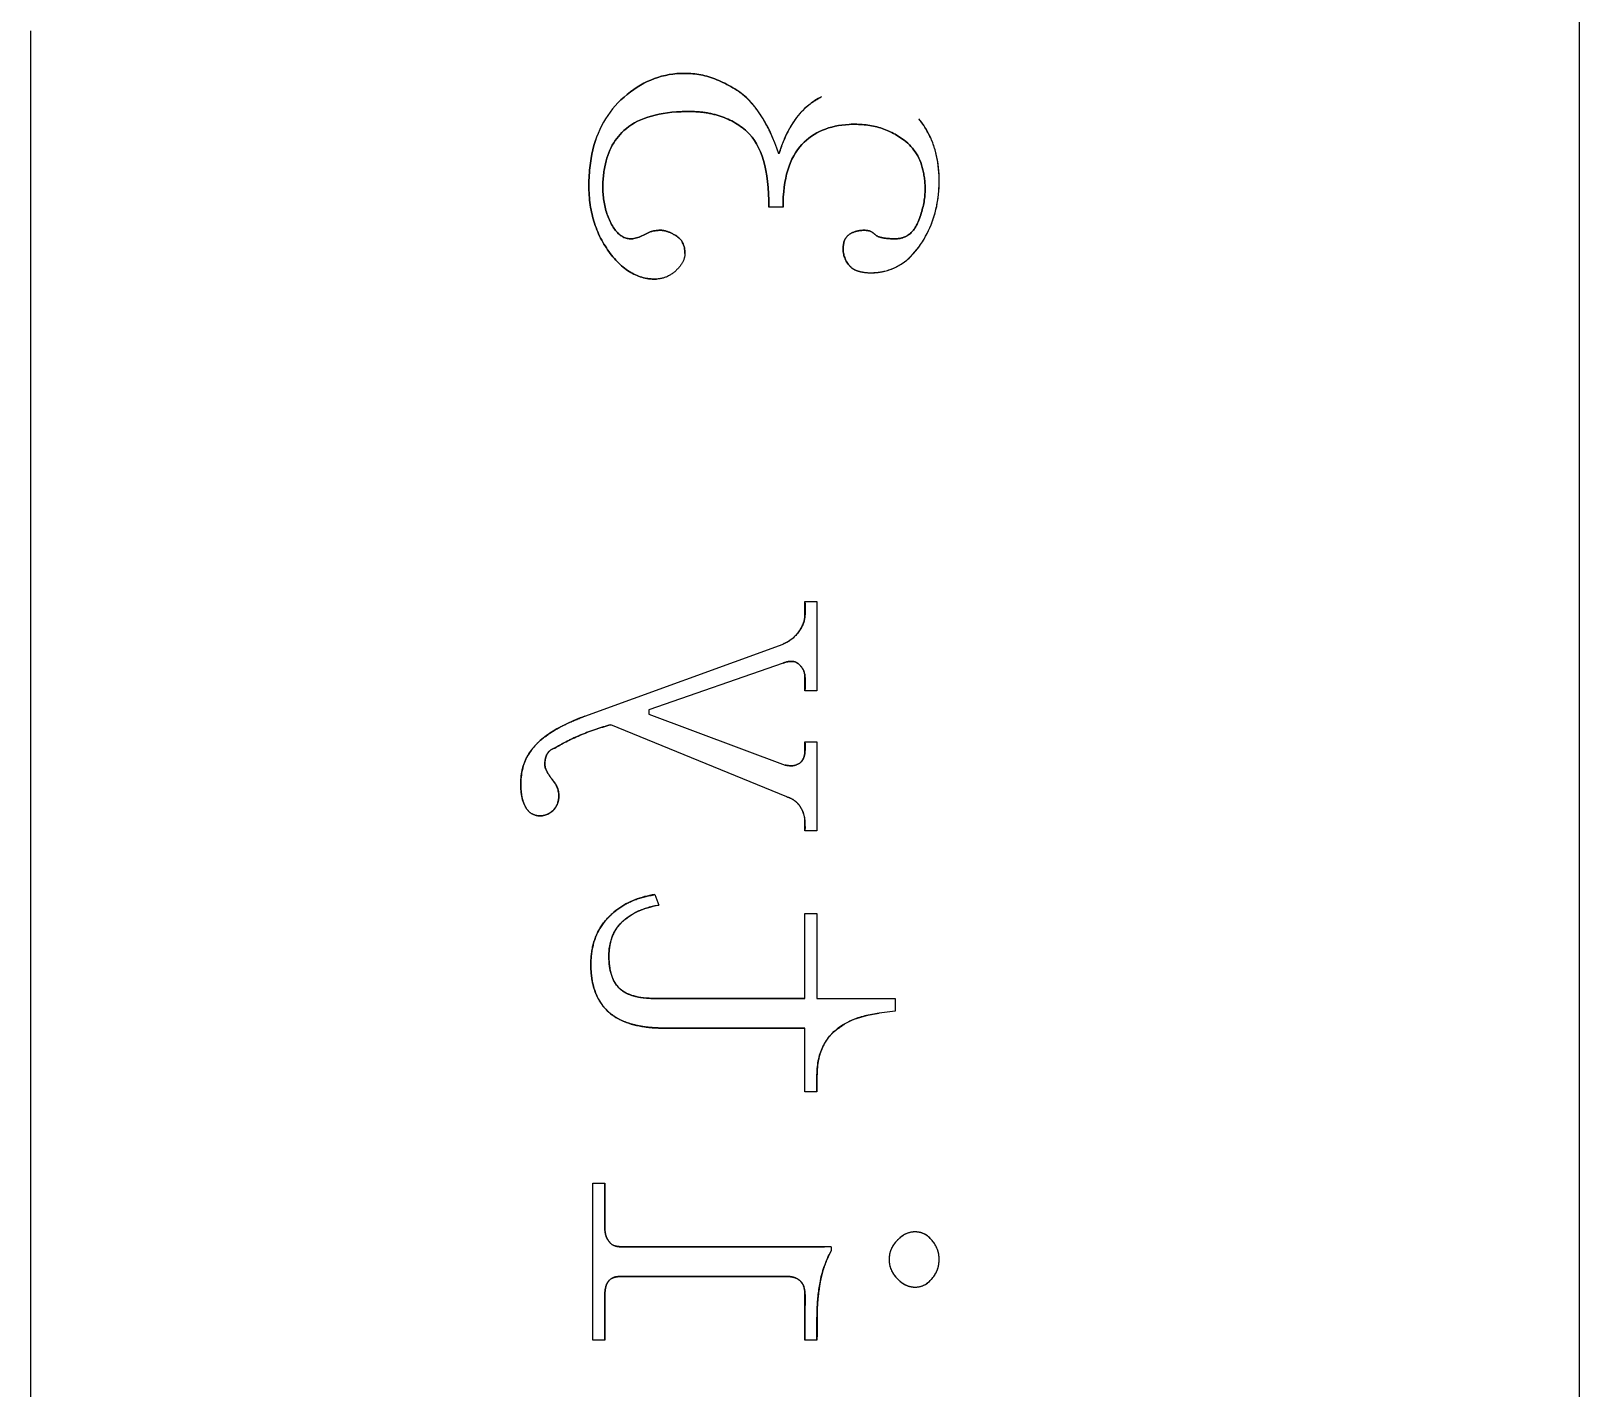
# Model space of a CAD drawing. Extents: x 2 to 295, y 1 to 209.
# Drawn here: x 187.18 to 196.22, y 129.69 to 137.62 of the extents above; entities that cross this region are included whole.
import ezdxf

# ---------------------------------------------------------------- set-up
doc = ezdxf.new("R2010")
doc.units = 0
doc.linetypes.add('SLD-实线', pattern=[0])
doc.linetypes.add('SLD-虚线', pattern=[1.905, 1.27, -0.635])
doc.layers.get('0').update_dxf_attribs({"linetype": 'CONTINUOUS'})

msp = doc.modelspace()

# ---------------------------------------------------------------- linework, layer by layer
at = {"color": 7, "linetype": 'SLD-实线'}
for p, q in [((196.2237, 139.3251), (196.2237, 110.5457)), ((187.1787, 128.8371), (187.1787, 137.6238))]:
    msp.add_line(p, q, dxfattribs=at)
at = {"color": 7, "linetype": 'SLD-虚线'}
for p, q in [((191.5729, 136.5952), (191.4906, 136.5952)), ((191.7012, 134.2894), (191.7713, 134.2894)), ((191.7713, 134.2894), (191.7713, 133.7687)), ((190.415, 133.6199), (191.5729, 134.0412)), ((191.5729, 133.9297), (190.7894, 133.6571)), ((191.7713, 133.7687), (191.7012, 133.7687)), ((190.7894, 133.6571), (190.7894, 133.6321)), ((190.7894, 133.6321), (191.5844, 133.3346)), ((191.5959, 133.1487), (190.5668, 133.57)), ((191.7012, 133.4712), (191.7713, 133.4712)), ((191.7713, 133.4712), (191.7713, 132.9505)), ((191.7713, 132.9505), (191.7012, 132.9505)), ((190.8245, 132.578), (190.8475, 132.5164)), ((191.7012, 131.9708), (191.7012, 132.4664)), ((191.7012, 132.4664), (191.7713, 132.4664)), ((191.7713, 132.4664), (191.7713, 131.9708)), ((191.7713, 131.9708), (192.2275, 131.9708)), ((192.2275, 131.9708), (192.2275, 131.8964)), ((192.2275, 131.8964), (192.1343, 131.8842)), ((191.7012, 131.4251), (191.7012, 131.797)), ((191.7713, 131.4251), (191.7012, 131.4251)), ((190.4616, 130.8922), (190.5317, 130.8922)), ((190.4616, 129.9746), (190.4616, 130.8922)), ((191.8536, 130.5203), (191.8536, 130.4953)), ((190.5317, 129.9746), (190.4616, 129.9746)), ((191.7713, 129.9746), (191.7012, 129.9746))]:
    msp.add_line(p, q, dxfattribs=at)
for points, knots in [([(191.3037, 137.2775), (191.241, 137.318), (191.1783, 137.3462), (191.0531, 137.3774), (190.9897, 137.3796), (190.8099, 137.3563), (190.7028, 137.3002), (190.608, 137.2031)], [0, 0, 0, 0, 0.25, 0.25, 0.5, 0.5, 1, 1, 1, 1]), ([(190.608, 137.2031), (190.7028, 137.3002), (190.8099, 137.3563), (190.9897, 137.3796), (191.0531, 137.3774), (191.1783, 137.3462), (191.241, 137.318), (191.3037, 137.2775)], [0, 0, 0, 0, 0.5, 0.5, 0.75, 0.75, 1, 1, 1, 1]), ([(191.5493, 136.9055), (191.5335, 136.9479), (191.5039, 137.0275), (191.4456, 137.1323), (191.3815, 137.2179), (191.3287, 137.2583), (191.3037, 137.2775)], [0, 0, 0, 0, 0.2988873, 0.561223, 0.7923422, 1, 1, 1, 1]), ([(191.9588, 136.2547), (191.9756, 136.2335), (192.0032, 136.22), (192.0788, 136.2086), (192.1275, 136.2106), (192.2509, 136.2406), (192.3205, 136.2932), (192.4331, 136.4595), (192.4675, 136.5527), (192.4861, 136.7067), (192.4867, 136.7622), (192.4776, 136.8638), (192.4582, 136.9583), (192.418, 137.0388), (192.3675, 137.1123), (192.3355, 137.1462), (192.2388, 137.2315), (192.172, 137.2673), (192.068, 137.2893), (192.032, 137.2906), (191.9629, 137.2872), (191.8642, 137.2736), (191.7803, 137.2344), (191.7308, 137.1967)], [0, 0, 0, 0, 0.0625, 0.0625, 0.125, 0.125, 0.25, 0.25, 0.375, 0.375, 0.4375, 0.4375, 0.5, 0.5625, 0.5625, 0.625, 0.625, 0.75, 0.75, 0.8125, 0.8125, 0.875, 1, 1, 1, 1]), ([(191.9588, 136.2547), (191.9653, 136.2481), (191.9788, 136.2341), (192.0078, 136.2211), (192.0498, 136.2115), (192.1049, 136.2091), (192.189, 136.2212), (192.2915, 136.2699), (192.3835, 136.3758), (192.4509, 136.507), (192.4853, 136.6564), (192.4888, 136.8086), (192.4606, 136.9519), (192.3982, 137.0775), (192.2869, 137.2005), (192.145, 137.2858), (191.999, 137.292), (191.9001, 137.2786), (191.8084, 137.2486), (191.7565, 137.2139), (191.7308, 137.1967)], [0, 0, 0, 0, 0.013894, 0.029338, 0.047315, 0.079221, 0.112292, 0.175768, 0.246234, 0.32136, 0.397861, 0.476766, 0.550979, 0.61739, 0.686729, 0.801847, 0.855225, 0.90564, 0.953169, 1, 1, 1, 1]), ([(190.608, 137.2031), (190.5203, 137.1129), (190.4666, 136.9957), (190.4372, 136.7791), (190.4351, 136.6961), (190.4542, 136.546), (190.475, 136.4769), (190.5392, 136.3506), (190.5839, 136.2919), (190.6756, 136.2116), (190.7248, 136.187), (190.8038, 136.1734), (190.8318, 136.1722), (190.883, 136.1815), (190.9066, 136.1917), (190.9499, 136.2238), (190.9693, 136.2451), (190.9935, 136.2839), (190.9996, 136.3033), (191, 136.3227)], [0, 0, 0, 0, 0.25, 0.25, 0.375, 0.375, 0.5, 0.5, 0.625, 0.625, 0.75, 0.75, 0.8125, 0.8125, 0.875, 0.875, 0.9375, 0.9375, 1, 1, 1, 1]), ([(191, 136.3227), (190.9996, 136.3033), (190.9935, 136.2839), (190.9693, 136.2451), (190.9499, 136.2238), (190.9066, 136.1917), (190.883, 136.1815), (190.8318, 136.1722), (190.8038, 136.1734), (190.7248, 136.187), (190.6756, 136.2116), (190.5839, 136.2919), (190.5392, 136.3506), (190.475, 136.4769), (190.4542, 136.546), (190.4351, 136.6961), (190.4372, 136.7791), (190.4666, 136.9957), (190.5203, 137.1129), (190.608, 137.2031)], [0, 0, 0, 0, 0.0625, 0.0625, 0.125, 0.125, 0.1875, 0.1875, 0.25, 0.25, 0.375, 0.375, 0.5, 0.5, 0.625, 0.625, 0.75, 0.75, 1, 1, 1, 1]), ([(190.643, 137.0415), (190.7173, 137.1091), (190.8287, 137.146), (191.0144, 137.1537), (191.0543, 137.1535), (191.1273, 137.1462), (191.2303, 137.1264), (191.3145, 137.0793), (191.3623, 137.0357)], [0, 0, 0, 0, 0.5, 0.5, 0.625, 0.625, 0.75, 1, 1, 1, 1]), ([(191.3623, 137.0357), (191.3145, 137.0793), (191.2303, 137.1264), (191.1273, 137.1462), (191.0543, 137.1535), (191.0144, 137.1537), (190.8287, 137.146), (190.7173, 137.1091), (190.643, 137.0415)], [0, 0, 0, 0, 0.25, 0.375, 0.375, 0.5, 0.5, 1, 1, 1, 1]), ([(191.7308, 137.1967), (191.7148, 137.1834), (191.6821, 137.1562), (191.6408, 137.1052), (191.6044, 137.0465), (191.573, 136.9793), (191.5574, 136.9308), (191.5493, 136.9055)], [0, 0, 0, 0, 0.178793, 0.364634, 0.561377, 0.772282, 1, 1, 1, 1]), ([(190.5668, 136.5023), (190.5434, 136.5489), (190.5289, 136.5988), (190.5173, 136.7056), (190.5202, 136.7626), (190.5431, 136.909), (190.5814, 136.9857), (190.643, 137.0415)], [0, 0, 0, 0, 0.25, 0.25, 0.5, 0.5, 1, 1, 1, 1]), ([(190.643, 137.0415), (190.5814, 136.9857), (190.5431, 136.909), (190.5202, 136.7626), (190.5173, 136.7056), (190.5289, 136.5988), (190.5434, 136.5489), (190.5668, 136.5023)], [0, 0, 0, 0, 0.5, 0.5, 0.75, 0.75, 1, 1, 1, 1]), ([(191.6836, 136.9613), (191.7516, 137.0328), (191.8432, 137.0715), (192.0173, 137.0809), (192.078, 137.0756), (192.1854, 137.045), (192.2348, 137.0202), (192.2801, 136.9857)], [0, 0, 0, 0, 0.5, 0.5, 0.75, 0.75, 1, 1, 1, 1]), ([(192.2801, 136.9857), (192.2348, 137.0202), (192.1854, 137.045), (192.078, 137.0756), (192.0173, 137.0809), (191.8432, 137.0715), (191.7516, 137.0328), (191.6836, 136.9613)], [0, 0, 0, 0, 0.25, 0.25, 0.5, 0.5, 1, 1, 1, 1]), ([(192.2801, 136.9857), (192.3393, 136.9414), (192.377, 136.8783), (192.4016, 136.7567), (192.4056, 136.711), (192.3975, 136.6139), (192.3843, 136.5628), (192.3623, 136.5086)], [0, 0, 0, 0, 0.5, 0.5, 0.75, 0.75, 1, 1, 1, 1]), ([(192.3623, 136.5086), (192.3843, 136.5628), (192.3975, 136.6139), (192.4056, 136.711), (192.4016, 136.7567), (192.377, 136.8783), (192.3393, 136.9414), (192.2801, 136.9857)], [0, 0, 0, 0, 0.25, 0.25, 0.5, 0.5, 1, 1, 1, 1]), ([(190.7659, 136.4343), (190.7182, 136.4095), (190.6816, 136.4035), (190.6176, 136.4273), (190.5901, 136.4564), (190.5668, 136.5023)], [0, 0, 0, 0, 0.5, 0.5, 1, 1, 1, 1]), ([(190.5668, 136.5023), (190.5901, 136.4564), (190.6176, 136.4273), (190.6816, 136.4035), (190.7182, 136.4095), (190.7659, 136.4343)], [0, 0, 0, 0, 0.5, 0.5, 1, 1, 1, 1]), ([(192.3623, 136.5086), (192.3465, 136.4704), (192.314, 136.4296), (192.2683, 136.4136), (192.235, 136.4085), (192.2161, 136.4091), (192.1681, 136.4115), (192.1439, 136.4159), (192.1114, 136.4302), (192.1051, 136.441), (192.0735, 136.4607), (192.0439, 136.4606), (191.9954, 136.4535), (191.9751, 136.4457), (191.9588, 136.4343)], [0, 0, 0, 0, 0.125, 0.1875, 0.1875, 0.25, 0.25, 0.375, 0.375, 0.5, 0.5, 0.75, 0.75, 1, 1, 1, 1]), ([(191.9588, 136.4343), (191.9751, 136.4457), (191.9954, 136.4535), (192.0439, 136.4606), (192.0735, 136.4607), (192.1051, 136.441), (192.1114, 136.4302), (192.1439, 136.4159), (192.1681, 136.4115), (192.2161, 136.4091), (192.235, 136.4085), (192.2683, 136.4136), (192.314, 136.4296), (192.3465, 136.4704), (192.3623, 136.5086)], [0, 0, 0, 0, 0.25, 0.25, 0.5, 0.5, 0.625, 0.625, 0.75, 0.75, 0.8125, 0.8125, 0.875, 1, 1, 1, 1]), ([(190.9468, 136.4279), (190.923, 136.4421), (190.9019, 136.4514), (190.8654, 136.4606), (190.8503, 136.4595), (190.8076, 136.4553), (190.7845, 136.4471), (190.7659, 136.4343)], [0, 0, 0, 0, 0.25, 0.25, 0.5, 0.5, 1, 1, 1, 1]), ([(190.7659, 136.4343), (190.7845, 136.4471), (190.8076, 136.4553), (190.8503, 136.4595), (190.8654, 136.4606), (190.9019, 136.4514), (190.923, 136.4421), (190.9468, 136.4279)], [0, 0, 0, 0, 0.5, 0.5, 0.75, 0.75, 1, 1, 1, 1]), ([(191.9588, 136.4343), (191.9376, 136.4196), (191.9261, 136.3945), (191.922, 136.3245), (191.9324, 136.2867), (191.9588, 136.2547)], [0, 0, 0, 0, 0.5, 0.5, 1, 1, 1, 1]), ([(191.9588, 136.2547), (191.9324, 136.2867), (191.922, 136.3245), (191.9261, 136.3945), (191.9376, 136.4196), (191.9588, 136.4343)], [0, 0, 0, 0, 0.5, 0.5, 1, 1, 1, 1]), ([(191.7012, 134.2894), (191.7012, 134.2604), (191.7031, 134.2315), (191.6981, 134.1735), (191.6867, 134.1446), (191.6661, 134.1156)], [0, 0, 0, 0, 0.5, 0.5, 1, 1, 1, 1]), ([(191.6661, 134.1156), (191.6748, 134.1296), (191.6916, 134.1563), (191.7015, 134.1956), (191.7007, 134.2397), (191.701, 134.2686), (191.7012, 134.2894)], [0, 0, 0, 0, 0.271585, 0.520528, 0.656434, 1, 1, 1, 1]), ([(191.5729, 134.0412), (191.5913, 134.0504), (191.6278, 134.0684), (191.6534, 134.1), (191.6661, 134.1156)], [0, 0, 0, 0, 0.5055195, 1, 1, 1, 1]), ([(191.6661, 133.9233), (191.6601, 133.9278), (191.6481, 133.9368), (191.6248, 133.9416), (191.5991, 133.9394), (191.5821, 133.9331), (191.5729, 133.9297)], [0, 0, 0, 0, 0.224731, 0.450834, 0.703147, 1, 1, 1, 1]), ([(191.6661, 133.9233), (191.6868, 133.9054), (191.6982, 133.882), (191.7031, 133.8269), (191.7012, 133.7974), (191.7012, 133.7687)], [0, 0, 0, 0, 0.5, 0.5, 1, 1, 1, 1]), ([(191.7012, 133.7687), (191.701, 133.7892), (191.7007, 133.8178), (191.7016, 133.8594), (191.6934, 133.8943), (191.6751, 133.9137), (191.6661, 133.9233)], [0, 0, 0, 0, 0.372859, 0.521819, 0.762138, 1, 1, 1, 1]), ([(190.415, 133.6199), (190.3395, 133.5929), (190.2746, 133.562), (190.1658, 133.4914), (190.121, 133.4526), (190.0602, 133.3585), (190.0436, 133.3038), (190.0396, 133.2098), (190.0416, 133.1785), (190.0513, 133.1268), (190.0592, 133.1048), (190.0701, 133.0865)], [0, 0, 0, 0, 0.25, 0.25, 0.5, 0.5, 0.75, 0.75, 0.875, 0.875, 1, 1, 1, 1]), ([(190.0701, 133.0865), (190.065, 133.0965), (190.0543, 133.1175), (190.0453, 133.1542), (190.0404, 133.1959), (190.0399, 133.2549), (190.0508, 133.3283), (190.0863, 133.4067), (190.1449, 133.4733), (190.22, 133.5292), (190.3118, 133.5803), (190.3791, 133.6062), (190.415, 133.6199)], [0, 0, 0, 0, 0.046088, 0.097176, 0.154538, 0.219074, 0.340313, 0.457411, 0.568404, 0.702624, 0.841806, 1, 1, 1, 1]), ([(190.3859, 133.5084), (190.359, 133.4966), (190.3088, 133.4745), (190.2615, 133.4468), (190.2395, 133.434)], [0, 0, 0, 0, 0.53576, 1, 1, 1, 1]), ([(190.5668, 133.57), (190.5366, 133.5615), (190.4752, 133.5442), (190.4159, 133.5204), (190.3859, 133.5084)], [0, 0, 0, 0, 0.492952, 1, 1, 1, 1]), ([(190.2395, 133.434), (190.229, 133.4296), (190.2098, 133.4217), (190.1982, 133.4046), (190.1929, 133.3968)], [0, 0, 0, 0, 0.546921, 1, 1, 1, 1]), ([(191.7012, 133.4712), (191.7012, 133.4463), (191.7029, 133.4198), (191.6959, 133.3764), (191.6869, 133.3595), (191.6721, 133.3468)], [0, 0, 0, 0, 0.5, 0.5, 1, 1, 1, 1]), ([(191.6721, 133.3468), (191.6766, 133.3513), (191.6857, 133.3603), (191.6947, 133.3782), (191.7005, 133.3988), (191.7008, 133.4303), (191.701, 133.4547), (191.7012, 133.4712)], [0, 0, 0, 0, 0.142762, 0.289125, 0.447469, 0.624797, 1, 1, 1, 1]), ([(190.216, 133.2602), (190.2014, 133.2812), (190.1912, 133.299), (190.1802, 133.3276), (190.1807, 133.3376), (190.1823, 133.3666), (190.1861, 133.3829), (190.1929, 133.3968)], [0, 0, 0, 0, 0.25, 0.25, 0.5, 0.5, 1, 1, 1, 1]), ([(190.1929, 133.3968), (190.19, 133.3894), (190.1838, 133.3734), (190.18, 133.345), (190.1829, 133.3151), (190.1983, 133.2869), (190.2096, 133.2699), (190.216, 133.2602)], [0, 0, 0, 0, 0.162962, 0.348779, 0.582684, 0.762249, 1, 1, 1, 1]), ([(191.5844, 133.3346), (191.6017, 133.3315), (191.6326, 133.3259), (191.6601, 133.3405), (191.6721, 133.3468)], [0, 0, 0, 0, 0.562551, 1, 1, 1, 1]), ([(190.228, 133.0679), (190.2488, 133.0867), (190.2606, 133.1136), (190.2649, 133.1843), (190.251, 133.223), (190.216, 133.2602)], [0, 0, 0, 0, 0.5, 0.5, 1, 1, 1, 1]), ([(190.216, 133.2602), (190.2258, 133.2487), (190.2443, 133.2269), (190.261, 133.1882), (190.2645, 133.1461), (190.2568, 133.1022), (190.2373, 133.0789), (190.228, 133.0679)], [0, 0, 0, 0, 0.211635, 0.399758, 0.579232, 0.801255, 1, 1, 1, 1]), ([(191.5959, 133.1487), (191.6154, 133.1436), (191.6326, 133.1344), (191.6624, 133.108), (191.6758, 133.0896), (191.7032, 133.0335), (191.7012, 132.9919), (191.7012, 132.9505)], [0, 0, 0, 0, 0.25, 0.25, 0.5, 0.5, 1, 1, 1, 1]), ([(191.7012, 132.9505), (191.7011, 132.9649), (191.701, 132.9855), (191.7012, 133.0264), (191.6876, 133.0727), (191.6524, 133.1255), (191.6143, 133.1411), (191.5959, 133.1487)], [0, 0, 0, 0, 0.177037, 0.254028, 0.502422, 0.760642, 1, 1, 1, 1]), ([(190.0701, 133.0865), (190.0854, 133.0601), (190.1073, 133.0444), (190.1631, 133.0338), (190.1963, 133.0405), (190.228, 133.0679)], [0, 0, 0, 0, 0.5, 0.5, 1, 1, 1, 1]), ([(190.228, 133.0679), (190.2185, 133.0606), (190.2003, 133.0467), (190.1676, 133.0366), (190.1323, 133.0375), (190.0948, 133.052), (190.0785, 133.0748), (190.0701, 133.0865)], [0, 0, 0, 0, 0.195654, 0.372751, 0.548655, 0.769636, 1, 1, 1, 1]), ([(190.8245, 132.578), (190.7403, 132.5655), (190.6681, 132.5369), (190.5466, 132.4481), (190.4978, 132.3881), (190.4603, 132.2792), (190.4529, 132.2395), (190.4486, 132.1536), (190.4514, 132.1094), (190.4727, 131.995), (190.505, 131.9346), (190.5553, 131.89)], [0, 0, 0, 0, 0.25, 0.25, 0.5, 0.5, 0.625, 0.625, 0.75, 0.75, 1, 1, 1, 1]), ([(190.5553, 131.89), (190.5434, 131.9017), (190.5194, 131.9252), (190.4919, 131.9687), (190.4709, 132.0176), (190.4569, 132.0727), (190.4498, 132.1331), (190.4494, 132.2154), (190.4655, 132.3139), (190.5208, 132.4176), (190.6041, 132.496), (190.7076, 132.5539), (190.7847, 132.5698), (190.8245, 132.578)], [0, 0, 0, 0, 0.054556, 0.109703, 0.167137, 0.228369, 0.295137, 0.365647, 0.49765, 0.61728, 0.74335, 0.867664, 1, 1, 1, 1]), ([(190.8475, 132.5164), (190.8047, 132.5071), (190.7252, 132.4898), (190.6611, 132.44), (190.6315, 132.417)], [0, 0, 0, 0, 0.5392829, 1, 1, 1, 1]), ([(190.614, 132.0329), (190.5747, 132.074), (190.5555, 132.1354), (190.5552, 132.3007), (190.5804, 132.3675), (190.6315, 132.417)], [0, 0, 0, 0, 0.5, 0.5, 1, 1, 1, 1]), ([(190.6315, 132.417), (190.622, 132.4069), (190.603, 132.3865), (190.5816, 132.35), (190.5662, 132.3097), (190.5572, 132.2651), (190.554, 132.2088), (190.5589, 132.146), (190.5768, 132.0809), (190.602, 132.0483), (190.614, 132.0329)], [0, 0, 0, 0, 0.1000239, 0.199549, 0.3016508, 0.4091836, 0.5245998, 0.7060902, 0.8611196, 1, 1, 1, 1]), ([(191.7012, 131.9708), (191.5024, 131.9708), (191.254, 131.9708), (191.0056, 131.9708), (190.9062, 131.9708), (190.8545, 131.9696), (190.714, 131.9746), (190.6494, 131.9948), (190.614, 132.0329)], [0, 0, 0, 0, 0.5, 0.625, 0.625, 0.75, 0.75, 1, 1, 1, 1]), ([(190.614, 132.0329), (190.6219, 132.0257), (190.6386, 132.0103), (190.6715, 131.9944), (190.7107, 131.9822), (190.7569, 131.9743), (190.817, 131.97), (190.9338, 131.9717), (191.1322, 131.9703), (191.4031, 131.9709), (191.6018, 131.9708), (191.7012, 131.9708)], [0, 0, 0, 0, 0.029118, 0.06152, 0.098429, 0.140679, 0.188825, 0.262415, 0.458711, 0.729355, 1, 1, 1, 1]), ([(190.5553, 131.89), (190.6052, 131.8462), (190.6748, 131.8177), (190.8086, 131.7984), (190.8594, 131.797), (190.9646, 131.797), (191.2277, 131.797), (191.4907, 131.797), (191.7012, 131.797)], [0, 0, 0, 0, 0.25, 0.25, 0.375, 0.375, 0.5, 1, 1, 1, 1]), ([(191.7012, 131.797), (191.4907, 131.7973), (191.2277, 131.7977), (190.9368, 131.7966), (190.8347, 131.7978), (190.7572, 131.8042), (190.684, 131.8199), (190.6121, 131.8472), (190.5737, 131.8761), (190.5553, 131.89)], [0, 0, 0, 0, 0.541592, 0.67699, 0.748749, 0.804259, 0.876663, 0.941103, 1, 1, 1, 1]), ([(192.1343, 131.8842), (192.0779, 131.8749), (191.976, 131.8581), (191.8952, 131.7946), (191.8591, 131.7662)], [0, 0, 0, 0, 0.553359, 1, 1, 1, 1]), ([(191.7713, 131.4251), (191.7713, 131.4913), (191.7681, 131.5597), (191.7942, 131.6753), (191.8203, 131.7248), (191.8591, 131.7662)], [0, 0, 0, 0, 0.5, 0.5, 1, 1, 1, 1]), ([(191.8591, 131.7662), (191.847, 131.7519), (191.8228, 131.7233), (191.797, 131.6725), (191.7758, 131.6064), (191.7707, 131.539), (191.7714, 131.4748), (191.7713, 131.4417), (191.7713, 131.4251)], [0, 0, 0, 0, 0.1543997, 0.3087409, 0.4679597, 0.7259382, 0.8629691, 1, 1, 1, 1]), ([(190.5553, 130.5511), (190.5409, 130.5695), (190.5333, 130.5936), (190.5306, 130.6516), (190.5317, 130.6824), (190.5317, 130.7723), (190.5317, 130.8323), (190.5317, 130.8922)], [0, 0, 0, 0, 0.25, 0.25, 0.5, 0.5, 1, 1, 1, 1]), ([(190.5317, 130.8922), (190.5318, 130.8622), (190.5318, 130.8023), (190.5316, 130.7208), (190.532, 130.6608), (190.5315, 130.6176), (190.5356, 130.5832), (190.549, 130.5614), (190.5553, 130.5511)], [0, 0, 0, 0, 0.2600702, 0.5201403, 0.7074259, 0.7797538, 0.8965229, 1, 1, 1, 1]), ([(191.8536, 130.5203), (191.6333, 130.5203), (191.3028, 130.5203), (190.9173, 130.5203), (190.7521, 130.5203), (190.6694, 130.5203), (190.6406, 130.5186), (190.5888, 130.5228), (190.5689, 130.5327), (190.5553, 130.5511)], [0, 0, 0, 0, 0.5, 0.75, 0.875, 0.875, 0.9375, 0.9375, 1, 1, 1, 1]), ([(190.5553, 130.5511), (190.5602, 130.5456), (190.5699, 130.5345), (190.591, 130.5243), (190.6141, 130.5199), (190.6498, 130.5208), (190.7048, 130.5201), (190.7796, 130.5204), (190.8897, 130.5203), (191.0274, 130.5203), (191.2477, 130.5203), (191.5231, 130.5203), (191.7434, 130.5203), (191.8536, 130.5203)], [0, 0, 0, 0, 0.016659, 0.033659, 0.05251, 0.070144, 0.115445, 0.178627, 0.24181, 0.368175, 0.49454, 0.74727, 1, 1, 1, 1]), ([(192.2395, 130.5575), (192.2081, 130.5241), (192.1922, 130.4865), (192.1926, 130.4036), (192.2085, 130.3667), (192.2395, 130.3343)], [0, 0, 0, 0, 0.5, 0.5, 1, 1, 1, 1]), ([(192.2395, 130.5575), (192.2301, 130.5463), (192.212, 130.5248), (192.1958, 130.4857), (192.1899, 130.4388), (192.2001, 130.3831), (192.2261, 130.3509), (192.2395, 130.3343)], [0, 0, 0, 0, 0.175868, 0.340118, 0.504061, 0.74529, 1, 1, 1, 1]), ([(192.444, 130.5575), (192.4347, 130.5672), (192.4169, 130.586), (192.382, 130.6032), (192.3385, 130.6096), (192.2853, 130.5983), (192.2553, 130.5716), (192.2395, 130.5575)], [0, 0, 0, 0, 0.172166, 0.330652, 0.490088, 0.732136, 1, 1, 1, 1]), ([(192.444, 130.5575), (192.4166, 130.59), (192.3837, 130.6069), (192.3059, 130.6069), (192.2708, 130.59), (192.2395, 130.5575)], [0, 0, 0, 0, 0.5, 0.5, 1, 1, 1, 1]), ([(192.444, 130.3343), (192.4713, 130.3667), (192.485, 130.4036), (192.4853, 130.4865), (192.4716, 130.5241), (192.444, 130.5575)], [0, 0, 0, 0, 0.5, 0.5, 1, 1, 1, 1]), ([(192.444, 130.3343), (192.4522, 130.3452), (192.4682, 130.3667), (192.4819, 130.405), (192.4873, 130.4514), (192.4792, 130.5067), (192.4559, 130.5404), (192.444, 130.5575)], [0, 0, 0, 0, 0.1677506, 0.3303905, 0.4971748, 0.7451749, 1, 1, 1, 1]), ([(191.8536, 130.4953), (191.8438, 130.4758), (191.8244, 130.4366), (191.8027, 130.3742), (191.7935, 130.3311), (191.7889, 130.3094)], [0, 0, 0, 0, 0.33116, 0.66327, 1, 1, 1, 1]), ([(190.5553, 130.3216), (190.5672, 130.3346), (190.5839, 130.3424), (190.6267, 130.3482), (190.6524, 130.3465), (190.7247, 130.3465), (190.8695, 130.3465), (191.1107, 130.3465), (191.3519, 130.3465), (191.4967, 130.3465), (191.569, 130.3465), (191.5943, 130.3482), (191.6384, 130.3424), (191.6569, 130.3346), (191.6721, 130.3216)], [0, 0, 0, 0, 0.0625, 0.0625, 0.125, 0.125, 0.25, 0.5, 0.75, 0.875, 0.875, 0.9375, 0.9375, 1, 1, 1, 1]), ([(191.6721, 130.3216), (191.664, 130.3273), (191.6472, 130.3391), (191.6194, 130.346), (191.585, 130.3463), (191.5371, 130.3467), (191.4725, 130.3465), (191.376, 130.3466), (191.2554, 130.3465), (191.1107, 130.3466), (190.966, 130.3465), (190.8453, 130.3466), (190.7489, 130.3465), (190.6845, 130.3467), (190.6366, 130.3463), (190.603, 130.346), (190.5765, 130.3397), (190.5621, 130.3274), (190.5553, 130.3216)], [0, 0, 0, 0, 0.026235, 0.054265, 0.0743, 0.117581, 0.181707, 0.245833, 0.374085, 0.502336, 0.630588, 0.75884, 0.822965, 0.887091, 0.930059, 0.950169, 0.976507, 1, 1, 1, 1]), ([(190.5317, 129.9746), (190.5317, 130.0387), (190.5317, 130.1027), (190.5317, 130.1987), (190.5302, 130.2331), (190.5356, 130.2886), (190.543, 130.3089), (190.5553, 130.3216)], [0, 0, 0, 0, 0.5, 0.5, 0.75, 0.75, 1, 1, 1, 1]), ([(190.5553, 130.3216), (190.5515, 130.3167), (190.5433, 130.306), (190.5364, 130.2849), (190.532, 130.2597), (190.5321, 130.2197), (190.5316, 130.1563), (190.5318, 130.0707), (190.5318, 130.0066), (190.5317, 129.9746)], [0, 0, 0, 0, 0.052621, 0.113887, 0.186692, 0.269912, 0.454323, 0.727162, 1, 1, 1, 1]), ([(191.6721, 130.3216), (191.6874, 130.3089), (191.6965, 130.2886), (191.703, 130.2331), (191.7012, 130.1987), (191.7012, 130.1027), (191.7012, 130.0387), (191.7012, 129.9746)], [0, 0, 0, 0, 0.25, 0.25, 0.5, 0.5, 1, 1, 1, 1]), ([(191.7012, 129.9746), (191.7011, 130.0067), (191.7011, 130.0707), (191.7013, 130.1561), (191.7009, 130.2196), (191.7006, 130.2631), (191.694, 130.2963), (191.679, 130.3137), (191.6721, 130.3216)], [0, 0, 0, 0, 0.271127, 0.542255, 0.723982, 0.808225, 0.912676, 1, 1, 1, 1]), ([(191.7713, 129.9746), (191.7713, 130.0325), (191.7702, 130.0911), (191.7743, 130.2039), (191.7799, 130.2579), (191.7889, 130.3094)], [0, 0, 0, 0, 0.5, 0.5, 1, 1, 1, 1]), ([(191.7889, 130.3094), (191.7849, 130.283), (191.7768, 130.2293), (191.7718, 130.1567), (191.7715, 130.0715), (191.7714, 130.0139), (191.7713, 129.9746)], [0, 0, 0, 0, 0.238562, 0.485029, 0.649289, 1, 1, 1, 1]), ([(192.2395, 130.3343), (192.2708, 130.3012), (192.3059, 130.2844), (192.3837, 130.2844), (192.4166, 130.3012), (192.444, 130.3343)], [0, 0, 0, 0, 0.5, 0.5, 1, 1, 1, 1]), ([(192.2395, 130.3343), (192.2499, 130.3245), (192.2697, 130.3057), (192.3064, 130.2883), (192.3502, 130.2816), (192.4026, 130.2925), (192.4299, 130.3201), (192.444, 130.3343)], [0, 0, 0, 0, 0.182607, 0.348773, 0.511645, 0.747072, 1, 1, 1, 1])]:
    msp.add_open_spline(points, degree=3, knots=knots, dxfattribs=at)
for points in [[(191.5493, 136.9055), (191.4868, 137.0869), (191.4051, 137.2112), (191.3037, 137.2775)], [(191.7308, 137.1967), (191.6485, 137.1345), (191.5882, 137.0375), (191.5493, 136.9055)], [(191.3623, 137.0357), (191.4479, 136.9567), (191.4906, 136.8102), (191.4906, 136.5952)], [(191.4906, 136.5952), (191.4906, 136.8102), (191.4479, 136.9567), (191.3623, 137.0357)], [(191.5729, 136.5952), (191.5729, 136.7608), (191.6096, 136.8823), (191.6836, 136.9613)], [(191.6836, 136.9613), (191.6096, 136.8823), (191.5729, 136.7608), (191.5729, 136.5952)], [(191, 136.3227), (190.9994, 136.3721), (190.9819, 136.4075), (190.9468, 136.4279)], [(190.9468, 136.4279), (190.9819, 136.4075), (190.9994, 136.3721), (191, 136.3227)], [(191.6661, 134.1156), (191.643, 134.0825), (191.6118, 134.0575), (191.5729, 134.0412)], [(191.5729, 133.9297), (191.6118, 133.9459), (191.643, 133.9442), (191.6661, 133.9233)], [(190.2395, 133.434), (190.2785, 133.4584), (190.3273, 133.4834), (190.3859, 133.5084)], [(190.3859, 133.5084), (190.444, 133.5328), (190.5043, 133.5537), (190.5668, 133.57)], [(190.1929, 133.3968), (190.2006, 133.4131), (190.216, 133.4253), (190.2395, 133.434)], [(191.6721, 133.3468), (191.6524, 133.3306), (191.6233, 133.3265), (191.5844, 133.3346)], [(190.6315, 132.417), (190.682, 132.4664), (190.7538, 132.4996), (190.8475, 132.5164)], [(191.8591, 131.7662), (191.9177, 131.8284), (192.0093, 131.8673), (192.1343, 131.8842)], [(191.7889, 130.3094), (191.8009, 130.3756), (191.8223, 130.4372), (191.8536, 130.4953)]]:
    msp.add_open_spline(points, degree=3, dxfattribs=at)

doc.saveas('drawing.dxf')
